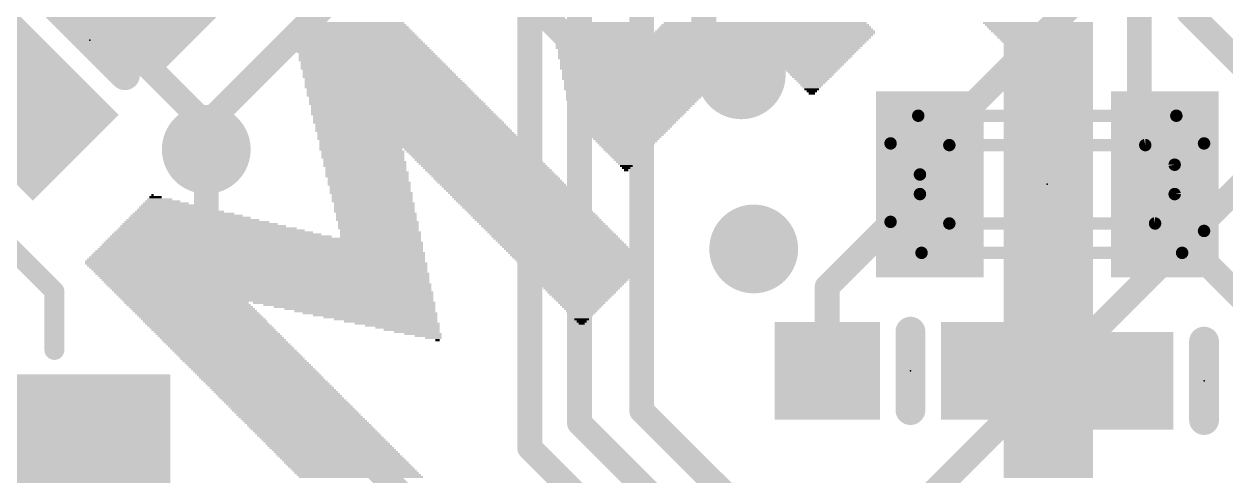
# Model space of a CAD drawing. Extents: x -3.3 to 68.7, y -0.1 to 53.5.
# Drawn here: x 34.21 to 46.48, y 18.89 to 23.51 of the extents above; entities that cross this region are included whole.
import ezdxf

# ---------------------------------------------------------------- set-up
doc = ezdxf.new("R2010")
doc.units = 0
for name, color, linetype in [('1', 12, 'CONTINUOUS'), ('16', 5, 'CONTINUOUS'), ('18', 3, 'CONTINUOUS'), ('200', 4, 'CONTINUOUS'), ('21', 40, 'CONTINUOUS'), ('23', 53, 'CONTINUOUS')]:
    doc.layers.add(name, color=color, linetype=linetype)

# ---------------------------------------------------------------- blocks, each defined once
blk = doc.blocks.new('RECT')
blk.add_solid([(-0.5, -0.5), (0.5, -0.5), (-0.5, 0.5), (0.5, 0.5)])
blk = doc.blocks.new('ROUNDV')
at = {"const_width": 0.5}
blk.add_lwpolyline([(0, -0.25, 1), (0, 0.25, 1), (0, -0.25)], format="xyb", dxfattribs=at)

msp = doc.modelspace()

# ---------------------------------------------------------------- linework, layer by layer
at = {"layer": '1', "const_width": 0.254}
for points in [[(38.9128, 25.3238), (35.941, 22.352)], [(39.37, 25.146), (39.37, 19.177)], [(39.878, 24.892), (39.878, 19.431)], [(40.513, 24.7398), (40.513, 19.558)], [(41.148, 24.6677), (41.148, 23.368)], [(45.593, 24.638), (45.593, 21.7963)], [(46.101, 24.384), (46.101, 23.622)], [(45.0194, 23.8104), (43.4532, 22.2442)], [(46.863, 22.86), (46.101, 23.622)], [(41.148, 23.368), (41.529, 22.987)], [(35.941, 22.352), (36.068, 22.225)], [(36.068, 22.225), (36.068, 20.701)], [(43.4532, 21.8694), (43.4532, 22.2442)], [(43.4532, 21.8694), (42.4062, 20.8224)], [(45.8532, 21.8694), (45.9263, 21.7963)], [(45.8532, 21.8694), (45.8532, 21.4884)], [(45.593, 21.7963), (45.9263, 21.7963)], [(47.1034, 20.2382), (45.8532, 21.4884)], [(42.4062, 20.8224), (42.4062, 19.9644)], [(44.389, 12.38), (36.068, 20.701)], [(41.8338, 18.2372), (40.513, 19.558)], [(41.529, 17.78), (39.878, 19.431)], [(41.275, 17.272), (39.37, 19.177)], [(34.0676, 19.0816), (35.626, 17.5232)]]:
    msp.add_lwpolyline(points, dxfattribs=at)
at = {"layer": '1', "const_width": 0.127}
for points in [[(46.0375, 23.622, 1), (46.1645, 23.622)], [(41.1929, 23.4129, 1), (41.1031, 23.3231)], [(41.0845, 23.368, 1), (41.2115, 23.368)], [(41.4841, 22.9421, 1), (41.5739, 23.0319)], [(35.9859, 22.3969, 1), (35.8961, 22.3071)], [(35.8961, 22.3969, 1), (35.9859, 22.3071)], [(36.1315, 22.225, 1), (36.0045, 22.225)], [(36.0231, 22.1801, 1), (36.1129, 22.2699)], [(43.5167, 22.2442, 1), (43.3897, 22.2442)], [(43.4083, 22.2891, 1), (43.4981, 22.1993)], [(43.4981, 21.8245, 1), (43.4083, 21.9143)], [(45.8981, 21.9143, 1), (45.8083, 21.8245)], [(45.9167, 21.8694, 1), (45.7897, 21.8694)], [(43.3897, 21.8694, 1), (43.5167, 21.8694)], [(45.593, 21.8598, 1), (45.593, 21.7328)], [(45.5295, 21.7963, 1), (45.6565, 21.7963)], [(45.8814, 21.7514, 1), (45.9712, 21.8412)], [(45.9263, 21.7328, 1), (45.9263, 21.8598)], [(45.8981, 21.5333, 1), (45.8083, 21.4435)], [(45.7897, 21.4884, 1), (45.9167, 21.4884)], [(42.4697, 20.8224, 1), (42.3427, 20.8224)], [(42.3613, 20.8673, 1), (42.4511, 20.7775)], [(36.1129, 20.7459, 1), (36.0231, 20.6561)], [(36.0045, 20.701, 1), (36.1315, 20.701)], [(42.3427, 19.9644, 1), (42.4697, 19.9644)], [(40.5579, 19.6029, 1), (40.4681, 19.5131)], [(39.9229, 19.4759, 1), (39.8331, 19.3861)], [(40.4495, 19.558, 1), (40.5765, 19.558)], [(39.8145, 19.431, 1), (39.9415, 19.431)], [(39.4149, 19.2219, 1), (39.3251, 19.1321)], [(39.3065, 19.177, 1), (39.4335, 19.177)]]:
    msp.add_lwpolyline(points, format="xyb", dxfattribs=at)
at = {"layer": '16', "const_width": 0.254}
for points in [[(40.132, 22.987), (35.0734, 28.0456)], [(31.877, 26.67), (36.068, 22.479)], [(48.006, 23.241), (37.592, 12.827)], [(41.529, 22.987), (40.132, 22.987)], [(36.068, 22.479), (36.068, 22.225)]]:
    msp.add_lwpolyline(points, dxfattribs=at)
at = {"layer": '16', "const_width": 0.127}
for points in [[(40.132, 23.0505, 1), (40.132, 22.9235)], [(40.0871, 22.9421, 1), (40.1769, 23.0319)], [(41.529, 22.9235, 1), (41.529, 23.0505)], [(36.1315, 22.479, 1), (36.0045, 22.479)], [(36.0231, 22.4341, 1), (36.1129, 22.5239)], [(36.0045, 22.225, 1), (36.1315, 22.225)]]:
    msp.add_lwpolyline(points, format="xyb", dxfattribs=at)
at = {"layer": '21'}
for points, const_width in [([(35.237, 22.9834), (34.5186, 23.7018)], 0.3048), ([(32.8174, 22.4778), (34.5174, 20.7778)], 0.2032), ([(43.336, 22.5694), (45.9704, 22.5694)], 0.127), ([(43.0532, 21.4856), (43.0532, 22.2866)], 0.127), ([(43.6532, 22.2694), (45.6532, 22.2694)], 0.127), ([(46.2532, 22.2866), (46.2532, 21.393)], 0.127), ([(45.9532, 22.0694), (45.9532, 21.7694)], 0.127), ([(43.3532, 21.7694), (43.3532, 21.9694)], 0.127), ([(45.7532, 21.4694), (43.6532, 21.4694)], 0.127), ([(46.0296, 21.1694), (43.3694, 21.1694)], 0.127), ([(34.5174, 20.7778), (34.5174, 20.1778)], 0.2032), ([(43.2562, 20.3644), (43.2562, 19.5644)], 0.3048), ([(46.2534, 19.4628), (46.2534, 20.2628)], 0.3048)]:
    msp.add_lwpolyline(points, dxfattribs=dict(at, const_width=const_width))
for points, const_width in [([(35.1831, 22.9295, 1), (35.2909, 23.0373)], 0.1524), ([(43.336, 22.5694, 0.4142), (43.0532, 22.2866)], 0.127), ([(43.336, 22.6012, 1), (43.336, 22.5377)], 0.0635), ([(43.336, 22.5377, 1), (43.336, 22.6012)], 0.0635), ([(46.2532, 22.2866, 0.4142), (45.9704, 22.5694)], 0.127), ([(45.9704, 22.6012, 1), (45.9704, 22.5377)], 0.0635), ([(45.9704, 22.5377, 1), (45.9704, 22.6012)], 0.0635), ([(43.085, 22.2866, 1), (43.0215, 22.2866)], 0.0635), ([(43.6532, 22.2694, 0.4142), (43.3532, 21.9694)], 0.127), ([(43.6532, 22.3011, 1), (43.6532, 22.2377)], 0.0635), ([(43.6532, 22.2377, 1), (43.6532, 22.3011)], 0.0635), ([(45.9532, 22.0694, 0.4142), (45.6532, 22.2694)], 0.127), ([(45.647, 22.3005, 1), (45.6594, 22.2383)], 0.0635), ([(45.6532, 22.2377, 1), (45.6532, 22.3011)], 0.0635), ([(46.285, 22.2866, 1), (46.2214, 22.2866)], 0.0635), ([(43.0215, 22.2866, 1), (43.085, 22.2866)], 0.0635), ([(46.2214, 22.2866, 1), (46.285, 22.2866)], 0.0635), ([(45.985, 22.0694, 1), (45.9215, 22.0694)], 0.0635), ([(45.9221, 22.0632, 1), (45.9843, 22.0756)], 0.0635), ([(43.385, 21.9694, 1), (43.3214, 21.9694)], 0.0635), ([(43.3214, 21.9694, 1), (43.385, 21.9694)], 0.0635), ([(43.3214, 21.7694, 1), (43.385, 21.7694)], 0.0635), ([(43.3532, 21.7694, 0.414), (43.6532, 21.4694)], 0.127), ([(43.3849, 21.7694, 1), (43.3215, 21.7694)], 0.0635), ([(45.7532, 21.4694, 0.4144), (45.9532, 21.7694)], 0.127), ([(45.9843, 21.7756, 1), (45.9221, 21.7632)], 0.0635), ([(45.9215, 21.7694, 1), (45.985, 21.7694)], 0.0635), ([(43.0532, 21.4856, 0.4142), (43.3694, 21.1694)], 0.127), ([(43.085, 21.4856, 1), (43.0215, 21.4856)], 0.0635), ([(43.0215, 21.4856, 1), (43.085, 21.4856)], 0.0635), ([(43.6532, 21.5011, 1), (43.6532, 21.4377)], 0.0635), ([(43.6532, 21.4377, 1), (43.6532, 21.5011)], 0.0635), ([(45.747, 21.5005, 1), (45.7594, 21.4383)], 0.0635), ([(45.7532, 21.4377, 1), (45.7532, 21.5011)], 0.0635), ([(46.0296, 21.1694, 0.4142), (46.2532, 21.393)], 0.127), ([(46.285, 21.393, 1), (46.2214, 21.393)], 0.0635), ([(46.2214, 21.393, 1), (46.285, 21.393)], 0.0635), ([(43.3694, 21.2011, 1), (43.3694, 21.1377)], 0.0635), ([(43.3694, 21.1377, 1), (43.3694, 21.2011)], 0.0635), ([(46.0296, 21.2011, 1), (46.0296, 21.1377)], 0.0635), ([(46.0296, 21.1377, 1), (46.0296, 21.2011)], 0.0635), ([(34.5682, 20.7778, 1), (34.4666, 20.7778)], 0.1016), ([(34.4815, 20.7419, 1), (34.5533, 20.8137)], 0.1016), ([(43.3324, 20.3644, 1), (43.18, 20.3644)], 0.1524), ([(46.3296, 20.2628, 1), (46.1772, 20.2628)], 0.1524), ([(34.4666, 20.1778, 1), (34.5682, 20.1778)], 0.1016), ([(43.18, 19.5644, 1), (43.3324, 19.5644)], 0.1524), ([(46.1772, 19.4628, 1), (46.3296, 19.4628)], 0.1524)]:
    msp.add_lwpolyline(points, format="xyb", dxfattribs=dict(at, const_width=const_width))
at = {"layer": '23'}
for p in [(34.8778, 23.3426), (44.6532, 21.8694), (43.2562, 19.9644), (46.2534, 19.8628)]:
    msp.add_point(p, dxfattribs=at)

# ---------------------------------------------------------------- block references
at = {"layer": '1'}
for p, xscale, yscale, rotation in [((35.5496, 24.0144), 1.24, 1.5, 225), ((34.2061, 22.6708), 1.24, 1.5, 225), ((43.4532, 21.8694), 1.1, 1.9, 180)]:
    msp.add_blockref('RECT', p, dxfattribs=dict(at, xscale=xscale, yscale=yscale, rotation=rotation))
at = {"layer": '1', "xscale": 1.075}
for p, rotation in [((47.1764, 23.8928), 315), ((45.4034, 19.8628), 180)]:
    msp.add_blockref('RECT', p, dxfattribs=dict(at, rotation=rotation))
at = {"layer": '1'}
for p, xscale, yscale in [((45.8532, 21.8694), 1.1, 1.9), ((33.9214, 19.2278), 3.556, 1.4)]:
    msp.add_blockref('RECT', p, dxfattribs=dict(at, xscale=xscale, yscale=yscale))
at = {"layer": '1', "xscale": 1.075}
for p in [(42.4062, 19.9644), (44.1062, 19.9644)]:
    msp.add_blockref('RECT', p, dxfattribs=at)
at = {"layer": '18', "xscale": 0.9064, "yscale": 0.9064}
for p in [(41.529, 22.987), (41.529, 22.987), (36.068, 22.225), (36.068, 22.225), (41.656, 21.209), (41.656, 21.209)]:
    msp.add_blockref('ROUNDV', p, dxfattribs=at)
at = {"layer": '200'}
for p, xscale, yscale in [((37.6771, 23.4315), 0.9931, 0.0213), ((37.6771, 23.4527), 0.9525, 0.0211), ((37.6771, 23.4738), 0.9119, 0.0211), ((37.6771, 23.495), 0.8661, 0.0213), ((37.6771, 23.5162), 0.8255, 0.0211), ((40.0063, 23.5162), 0.8255, 0.0211), ((40.0063, 23.495), 0.8255, 0.0213), ((40.0063, 23.4738), 0.8255, 0.0211), ((40.0164, 23.4527), 0.8052, 0.0211), ((40.0266, 23.4315), 0.8255, 0.0213), ((41.7728, 23.4315), 2.2454, 0.0213), ((41.7728, 23.4527), 2.1996, 0.0211), ((41.7728, 23.4738), 2.159, 0.0211), ((41.7728, 23.495), 2.1184, 0.0213), ((41.7728, 23.5162), 2.0726, 0.0211), ((44.5567, 23.5162), 1.1227, 0.0211), ((44.5668, 23.495), 1.1024, 0.0213), ((44.5783, 23.4738), 1.0795, 0.0211), ((44.5884, 23.4527), 1.0592, 0.0211), ((44.5986, 23.4315), 1.0389, 0.0213), ((37.6758, 23.3045), 1.2497, 0.0213), ((37.6771, 23.3257), 1.2065, 0.0211), ((37.6771, 23.3468), 1.1659, 0.0211), ((37.6771, 23.368), 1.1201, 0.0213), ((37.6771, 23.3892), 1.0795, 0.0211), ((37.6771, 23.4103), 1.0389, 0.0211), ((40.0266, 23.4103), 0.8255, 0.0211), ((40.0266, 23.3892), 0.8255, 0.0211), ((40.0266, 23.368), 0.8255, 0.0213), ((40.0469, 23.3257), 0.8255, 0.0211), ((40.0469, 23.3045), 0.8255, 0.0213), ((40.0368, 23.3468), 0.8052, 0.0211), ((41.0947, 23.3045), 1.143, 0.0213), ((41.6776, 23.3257), 2.2631, 0.0211), ((41.6992, 23.3468), 2.2657, 0.0211), ((41.7195, 23.368), 2.2657, 0.0213), ((41.7411, 23.3892), 2.2631, 0.0211), ((41.7627, 23.4103), 2.2657, 0.0211), ((42.2491, 23.3045), 1.0795, 0.0213), ((44.61, 23.4103), 1.016, 0.0211), ((44.6202, 23.3892), 0.9957, 0.0211), ((44.6303, 23.368), 0.9754, 0.0213), ((44.6418, 23.3468), 0.9525, 0.0211), ((44.6519, 23.3257), 0.9322, 0.0211), ((44.6621, 23.3045), 0.9119, 0.0213), ((37.6885, 23.2198), 1.397, 0.0211), ((37.6771, 23.241), 1.3741, 0.0213), ((37.7088, 23.1987), 1.397, 0.0211), ((37.6771, 23.2622), 1.3335, 0.0211), ((37.6771, 23.2833), 1.2929, 0.0211), ((40.0469, 23.2833), 0.8255, 0.0211), ((40.0469, 23.2622), 0.8255, 0.0211), ((40.6298, 23.241), 1.9456, 0.0213), ((40.6197, 23.2198), 1.9253, 0.0211), ((40.6095, 23.1987), 1.905, 0.0211), ((41.054, 23.2622), 1.143, 0.0211), ((41.0743, 23.2833), 1.143, 0.0211), ((42.2491, 23.2833), 1.0389, 0.0211), ((42.2491, 23.2622), 0.9931, 0.0211), ((42.2491, 23.241), 0.9525, 0.0213), ((42.2491, 23.2198), 0.9119, 0.0211), ((42.2491, 23.1987), 0.8661, 0.0211), ((44.6621, 23.2833), 0.9119, 0.0211), ((44.6621, 23.2622), 0.9119, 0.0211), ((44.6621, 23.241), 0.9119, 0.0213), ((44.6621, 23.2198), 0.9119, 0.0211), ((44.6621, 23.1987), 0.9119, 0.0211), ((37.7304, 23.1563), 1.4402, 0.0211), ((37.719, 23.1775), 1.4173, 0.0213), ((37.7406, 23.1352), 1.4605, 0.0211), ((37.7723, 23.0928), 1.4834, 0.0211), ((37.7609, 23.114), 1.4605, 0.0213), ((37.7825, 23.0717), 1.5037, 0.0211), ((40.5879, 23.1563), 1.8618, 0.0211), ((40.5981, 23.1775), 1.8821, 0.0213), ((40.5879, 23.1352), 1.8212, 0.0211), ((40.5663, 23.0928), 1.778, 0.0211), ((40.5562, 23.0717), 1.7577, 0.0211), ((40.5765, 23.114), 1.7983, 0.0213), ((42.2491, 23.1775), 0.8255, 0.0213), ((42.2491, 23.1563), 0.7849, 0.0211), ((42.2491, 23.1352), 0.7391, 0.0211), ((42.2491, 23.114), 0.6985, 0.0213), ((42.2491, 23.0928), 0.6579, 0.0211), ((42.2491, 23.0717), 0.6121, 0.0211), ((44.6621, 23.1775), 0.9119, 0.0213), ((44.6621, 23.1563), 0.9119, 0.0211), ((44.6621, 23.1352), 0.9119, 0.0211), ((44.6621, 23.114), 0.9119, 0.0213), ((44.6621, 23.0928), 0.9119, 0.0211), ((44.6621, 23.0717), 0.9119, 0.0211), ((37.7927, 23.0505), 1.524, 0.0213), ((37.8244, 23.0082), 1.5469, 0.0211), ((37.8346, 22.987), 1.5672, 0.0213), ((37.8447, 22.9658), 1.5875, 0.0211), ((37.8143, 23.0293), 1.5265, 0.0211), ((37.8676, 22.9447), 1.5875, 0.0211), ((40.5448, 23.0505), 1.7348, 0.0213), ((40.5346, 23.0082), 1.6739, 0.0211), ((40.513, 22.9658), 1.6307, 0.0211), ((40.5028, 22.9447), 1.6104, 0.0211), ((40.5448, 23.0293), 1.6942, 0.0211), ((40.5232, 22.987), 1.651, 0.0213), ((42.2491, 23.0505), 0.5715, 0.0213), ((42.2491, 23.0293), 0.5309, 0.0211), ((42.2491, 23.0082), 0.4851, 0.0211), ((42.2491, 22.987), 0.4445, 0.0213), ((42.2491, 22.9658), 0.4039, 0.0211), ((42.2491, 22.9447), 0.3581, 0.0211), ((44.6621, 23.0505), 0.9119, 0.0213), ((44.6621, 23.0293), 0.9119, 0.0211), ((44.6621, 23.0082), 0.9119, 0.0211), ((44.6621, 22.987), 0.9119, 0.0213), ((44.6621, 22.9658), 0.9119, 0.0211), ((44.6621, 22.9447), 0.9119, 0.0211), ((37.8777, 22.9235), 1.6078, 0.0213), ((37.8993, 22.8812), 1.651, 0.0211), ((37.8892, 22.9023), 1.6307, 0.0211), ((37.9095, 22.86), 1.6713, 0.0213), ((37.9311, 22.8388), 1.6739, 0.0211), ((37.9413, 22.8177), 1.6942, 0.0211), ((40.5028, 22.9235), 1.5646, 0.0213), ((40.4927, 22.9023), 1.5443, 0.0211), ((40.4825, 22.8812), 1.524, 0.0211), ((40.4609, 22.8388), 1.4808, 0.0211), ((40.4711, 22.86), 1.5011, 0.0213), ((40.4609, 22.8177), 1.4402, 0.0211), ((42.2491, 22.9235), 0.3175, 0.0213), ((42.2491, 22.9023), 0.2769, 0.0211), ((42.2491, 22.8812), 0.2311, 0.0211), ((42.2491, 22.86), 0.1905, 0.0213), ((42.2491, 22.8388), 0.1499, 0.0211), ((42.2491, 22.8177), 0.1041, 0.0211), ((44.6621, 22.9235), 0.9119, 0.0213), ((44.6621, 22.9023), 0.9119, 0.0211), ((44.6621, 22.8812), 0.9119, 0.0211), ((44.6621, 22.86), 0.9119, 0.0213), ((44.6621, 22.8388), 0.9119, 0.0211), ((44.6621, 22.8177), 0.9119, 0.0211), ((37.9514, 22.7965), 1.7145, 0.0213), ((37.9628, 22.7753), 1.7374, 0.0211), ((37.9844, 22.7542), 1.7348, 0.0211), ((37.9946, 22.733), 1.7551, 0.0213), ((38.006, 22.7118), 1.778, 0.0211), ((38.0162, 22.6907), 1.7983, 0.0211), ((40.4393, 22.7753), 1.397, 0.0211), ((40.4495, 22.7965), 1.4173, 0.0213), ((40.4292, 22.7542), 1.3767, 0.0211), ((40.4178, 22.733), 1.3538, 0.0213), ((40.4178, 22.7118), 1.3132, 0.0211), ((40.4076, 22.6907), 1.2929, 0.0211), ((42.2491, 22.7965), 0.0635, 0.0213), ((44.6621, 22.7965), 0.9119, 0.0213), ((44.6621, 22.7753), 0.9119, 0.0211), ((44.6621, 22.7542), 0.9119, 0.0211), ((44.6621, 22.733), 0.9119, 0.0213), ((44.6621, 22.7118), 0.9119, 0.0211), ((44.6621, 22.6907), 0.9119, 0.0211), ((38.0365, 22.6695), 1.7983, 0.0213), ((38.0479, 22.6483), 1.8212, 0.0211), ((38.0682, 22.606), 1.8618, 0.0213), ((38.0581, 22.6272), 1.8415, 0.0211), ((38.0797, 22.5848), 1.8847, 0.0211), ((40.3758, 22.6272), 1.2294, 0.0211), ((40.3962, 22.6695), 1.27, 0.0213), ((40.386, 22.6483), 1.2497, 0.0211), ((40.3644, 22.606), 1.2065, 0.0213), ((40.3657, 22.5848), 1.1633, 0.0211), ((44.6621, 22.6695), 0.9119, 0.0213), ((44.6621, 22.6483), 0.9119, 0.0211), ((44.6621, 22.6272), 0.9119, 0.0211), ((44.6621, 22.606), 0.9119, 0.0213), ((44.6621, 22.5848), 0.9119, 0.0211), ((38.1, 22.5637), 1.8847, 0.0211), ((38.1102, 22.5425), 1.905, 0.0213), ((38.1216, 22.5213), 1.9279, 0.0211), ((38.1318, 22.5002), 1.9482, 0.0211), ((38.1533, 22.479), 1.9456, 0.0213), ((38.1648, 22.4578), 1.9685, 0.0211), ((40.3555, 22.5637), 1.143, 0.0211), ((40.3543, 22.5425), 1.0998, 0.0213), ((40.3543, 22.5213), 1.0592, 0.0211), ((40.3555, 22.5002), 1.016, 0.0211), ((40.3543, 22.479), 0.9728, 0.0213), ((40.3543, 22.4578), 0.9322, 0.0211), ((44.6621, 22.5637), 0.9119, 0.0211), ((44.6621, 22.5425), 0.9119, 0.0213), ((44.6621, 22.5213), 0.9119, 0.0211), ((44.6621, 22.5002), 0.9119, 0.0211), ((44.6621, 22.479), 0.9119, 0.0213), ((44.6621, 22.4578), 0.9119, 0.0211), ((38.1749, 22.4367), 1.9888, 0.0211), ((38.1851, 22.4155), 2.0091, 0.0213), ((38.2067, 22.3943), 2.0117, 0.0211), ((38.2168, 22.3732), 2.032, 0.0211), ((38.227, 22.352), 2.0523, 0.0213), ((38.2384, 22.3308), 2.0752, 0.0211), ((40.3555, 22.4367), 0.889, 0.0211), ((40.3543, 22.4155), 0.8458, 0.0213), ((40.3543, 22.3943), 0.8052, 0.0211), ((40.3555, 22.3732), 0.762, 0.0211), ((40.3543, 22.352), 0.7188, 0.0213), ((40.3543, 22.3308), 0.6782, 0.0211), ((44.6621, 22.4367), 0.9119, 0.0211), ((44.6621, 22.4155), 0.9119, 0.0213), ((44.6621, 22.3943), 0.9119, 0.0211), ((44.6621, 22.3732), 0.9119, 0.0211), ((44.6621, 22.352), 0.9119, 0.0213), ((44.6621, 22.3308), 0.9119, 0.0211), ((38.2587, 22.3097), 2.0752, 0.0211), ((38.2803, 22.2673), 2.1184, 0.0211), ((37.6453, 22.225), 0.8484, 0.0213), ((38.2689, 22.2885), 2.0955, 0.0213), ((38.2905, 22.2462), 2.1387, 0.0211), ((37.6669, 22.2038), 0.8458, 0.0211), ((38.735, 22.225), 1.2903, 0.0213), ((38.7566, 22.2038), 1.2929, 0.0211), ((40.3555, 22.3097), 0.635, 0.0211), ((40.3543, 22.2885), 0.5918, 0.0213), ((40.3543, 22.2673), 0.5512, 0.0211), ((40.3555, 22.2462), 0.508, 0.0211), ((40.3543, 22.225), 0.4648, 0.0213), ((40.3543, 22.2038), 0.4242, 0.0211), ((44.6621, 22.3097), 0.9119, 0.0211), ((44.6621, 22.2885), 0.9119, 0.0213), ((44.6621, 22.2673), 0.9119, 0.0211), ((44.6621, 22.2462), 0.9119, 0.0211), ((44.6621, 22.225), 0.9119, 0.0213), ((44.6621, 22.2038), 0.9119, 0.0211), ((37.6669, 22.1827), 0.8458, 0.0211), ((37.6669, 22.1615), 0.8458, 0.0213), ((37.6669, 22.1403), 0.8458, 0.0211), ((37.6872, 22.098), 0.8458, 0.0213), ((37.6872, 22.0768), 0.8458, 0.0211), ((37.6771, 22.1192), 0.8255, 0.0211), ((38.7782, 22.1827), 1.2903, 0.0211), ((38.7985, 22.1615), 1.2903, 0.0213), ((38.8201, 22.1403), 1.2929, 0.0211), ((38.8417, 22.1192), 1.2903, 0.0211), ((38.862, 22.098), 1.2903, 0.0213), ((38.8836, 22.0768), 1.2929, 0.0211), ((40.3555, 22.1827), 0.381, 0.0211), ((40.3543, 22.1615), 0.3378, 0.0213), ((40.3543, 22.1403), 0.2972, 0.0211), ((40.3543, 22.1192), 0.2565, 0.0211), ((40.3543, 22.098), 0.2108, 0.0213), ((40.3543, 22.0768), 0.1702, 0.0211), ((44.6621, 22.1827), 0.9119, 0.0211), ((44.6621, 22.1615), 0.9119, 0.0213), ((44.6621, 22.1403), 0.9119, 0.0211), ((44.6621, 22.1192), 0.9119, 0.0211), ((44.6621, 22.098), 0.9119, 0.0213), ((44.6621, 22.0768), 0.9119, 0.0211), ((37.6872, 22.0557), 0.8458, 0.0211), ((37.6974, 22.0345), 0.8255, 0.0213), ((37.6974, 22.0133), 0.8255, 0.0211), ((37.7088, 21.9922), 0.8484, 0.0211), ((37.7088, 21.971), 0.8484, 0.0213), ((38.9052, 22.0557), 1.2903, 0.0211), ((38.9255, 22.0345), 1.2903, 0.0213), ((38.9471, 22.0133), 1.2929, 0.0211), ((38.9687, 21.9922), 1.2903, 0.0211), ((38.989, 21.971), 1.2903, 0.0213), ((40.3555, 22.0557), 0.127, 0.0211), ((40.3543, 22.0345), 0.0838, 0.0213), ((40.3543, 22.0133), 0.0432, 0.0211), ((44.6621, 22.0557), 0.9119, 0.0211), ((44.6621, 22.0345), 0.9119, 0.0213), ((44.6621, 22.0133), 0.9119, 0.0211), ((44.6621, 21.9922), 0.9119, 0.0211), ((44.6621, 21.971), 0.9119, 0.0213), ((37.7088, 21.9498), 0.8484, 0.0211), ((37.7203, 21.9287), 0.8255, 0.0211), ((37.7203, 21.9075), 0.8255, 0.0213), ((37.7304, 21.8863), 0.8458, 0.0211), ((37.7304, 21.8652), 0.8458, 0.0211), ((37.7406, 21.844), 0.8255, 0.0213), ((39.0106, 21.9498), 1.2929, 0.0211), ((39.0322, 21.9287), 1.2903, 0.0211), ((39.0525, 21.9075), 1.2903, 0.0213), ((39.0741, 21.8863), 1.2929, 0.0211), ((39.0957, 21.8652), 1.2903, 0.0211), ((39.116, 21.844), 1.2903, 0.0213), ((44.6621, 21.9498), 0.9119, 0.0211), ((44.6621, 21.9287), 0.9119, 0.0211), ((44.6621, 21.9075), 0.9119, 0.0213), ((44.6621, 21.8863), 0.9119, 0.0211), ((44.6621, 21.8652), 0.9119, 0.0211), ((44.6621, 21.844), 0.9119, 0.0213), ((35.5918, 21.717), 0.2565, 0.0213), ((35.5498, 21.7382), 0.127, 0.0211), ((35.5181, 21.7593), 0.0229, 0.0211), ((37.7406, 21.8228), 0.8255, 0.0211), ((37.7406, 21.8017), 0.8255, 0.0211), ((37.7508, 21.7805), 0.8458, 0.0213), ((37.7609, 21.7593), 0.8255, 0.0211), ((37.7609, 21.7382), 0.8255, 0.0211), ((37.7609, 21.717), 0.8255, 0.0213), ((39.1376, 21.8228), 1.2929, 0.0211), ((39.1592, 21.8017), 1.2903, 0.0211), ((39.1795, 21.7805), 1.2903, 0.0213), ((39.2011, 21.7593), 1.2929, 0.0211), ((39.2227, 21.7382), 1.2903, 0.0211), ((39.243, 21.717), 1.2903, 0.0213), ((44.6621, 21.8228), 0.9119, 0.0211), ((44.6621, 21.8017), 0.9119, 0.0211), ((44.6621, 21.7805), 0.9119, 0.0213), ((44.6621, 21.7593), 0.9119, 0.0211), ((44.6621, 21.7382), 0.9119, 0.0211), ((44.6621, 21.717), 0.9119, 0.0213), ((35.7937, 21.59), 0.9093, 0.0213), ((35.7619, 21.6112), 0.8052, 0.0211), ((35.7289, 21.6323), 0.6985, 0.0211), ((35.6883, 21.6535), 0.5715, 0.0213), ((35.6553, 21.6747), 0.4648, 0.0211), ((35.6235, 21.6958), 0.3607, 0.0211), ((37.7609, 21.6958), 0.8255, 0.0211), ((37.7838, 21.6747), 0.8255, 0.0211), ((37.7838, 21.6535), 0.8255, 0.0213), ((37.7838, 21.6323), 0.8255, 0.0211), ((37.7838, 21.6112), 0.8255, 0.0211), ((37.7838, 21.59), 0.8255, 0.0213), ((39.2646, 21.6958), 1.2929, 0.0211), ((39.2849, 21.6747), 1.2929, 0.0211), ((39.3065, 21.6535), 1.2903, 0.0213), ((39.3281, 21.6323), 1.2929, 0.0211), ((39.3497, 21.6112), 1.2903, 0.0211), ((39.37, 21.59), 1.2903, 0.0213), ((44.6621, 21.6958), 0.9119, 0.0211), ((44.6621, 21.6747), 0.9119, 0.0211), ((44.6621, 21.6535), 0.9119, 0.0213), ((44.6621, 21.6323), 0.9119, 0.0211), ((44.6621, 21.6112), 0.9119, 0.0211), ((44.6621, 21.59), 0.9119, 0.0213), ((36.0032, 21.463), 1.5875, 0.0213), ((35.9728, 21.4842), 1.4808, 0.0211), ((35.9308, 21.5053), 1.3564, 0.0211), ((35.8991, 21.5265), 1.2471, 0.0213), ((35.8673, 21.5477), 1.143, 0.0211), ((35.8356, 21.5688), 1.0389, 0.0211), ((37.8041, 21.5688), 0.8255, 0.0211), ((37.8041, 21.5477), 0.8255, 0.0211), ((37.8041, 21.5265), 0.8255, 0.0213), ((37.8041, 21.5053), 0.8255, 0.0211), ((37.8244, 21.4842), 0.8255, 0.0211), ((37.8244, 21.463), 0.8255, 0.0213), ((39.3916, 21.5688), 1.2929, 0.0211), ((39.4132, 21.5477), 1.2903, 0.0211), ((39.4335, 21.5265), 1.2903, 0.0213), ((39.4551, 21.5053), 1.2929, 0.0211), ((39.4767, 21.4842), 1.2903, 0.0211), ((39.497, 21.463), 1.2903, 0.0213), ((44.6621, 21.5688), 0.9119, 0.0211), ((44.6621, 21.5477), 0.9119, 0.0211), ((44.6621, 21.5265), 0.9119, 0.0213), ((44.6621, 21.5053), 0.9119, 0.0211), ((44.6621, 21.4842), 0.9119, 0.0211), ((44.6621, 21.463), 0.9119, 0.0213), ((36.1747, 21.3572), 2.1387, 0.0211), ((36.1417, 21.3783), 2.032, 0.0211), ((36.1112, 21.3995), 1.9253, 0.0213), ((36.0794, 21.4207), 1.8212, 0.0211), ((36.0363, 21.4418), 1.6942, 0.0211), ((37.8244, 21.4418), 0.8255, 0.0211), ((37.8244, 21.4207), 0.8255, 0.0211), ((37.8358, 21.3995), 0.8026, 0.0213), ((37.8473, 21.3783), 0.8255, 0.0211), ((37.8473, 21.3572), 0.8255, 0.0211), ((39.5186, 21.4418), 1.2929, 0.0211), ((39.5402, 21.4207), 1.2903, 0.0211), ((39.5605, 21.3995), 1.2903, 0.0213), ((39.5808, 21.3783), 1.2903, 0.0211), ((39.6037, 21.3572), 1.2903, 0.0211), ((44.6621, 21.4418), 0.9119, 0.0211), ((44.6621, 21.4207), 0.9119, 0.0211), ((44.6621, 21.3995), 0.9119, 0.0213), ((44.6621, 21.3783), 0.9119, 0.0211), ((44.6621, 21.3572), 0.9119, 0.0211), ((36.6293, 21.2302), 3.302, 0.0211), ((36.6395, 21.2513), 3.2817, 0.0211), ((36.6509, 21.2725), 3.2588, 0.0213), ((36.6509, 21.2937), 3.2182, 0.0211), ((36.6611, 21.3148), 3.1979, 0.0211), ((36.2166, 21.336), 2.2631, 0.0213), ((37.8473, 21.336), 0.8255, 0.0213), ((39.624, 21.336), 1.2903, 0.0213), ((39.6456, 21.3148), 1.2929, 0.0211), ((39.6672, 21.2937), 1.2903, 0.0211), ((39.6875, 21.2725), 1.2903, 0.0213), ((39.7091, 21.2513), 1.2929, 0.0211), ((39.7307, 21.2302), 1.2903, 0.0211), ((44.6621, 21.336), 0.9119, 0.0213), ((44.6621, 21.3148), 0.9119, 0.0211), ((44.6621, 21.2937), 0.9119, 0.0211), ((44.6621, 21.2725), 0.9119, 0.0213), ((44.6621, 21.2513), 0.9119, 0.0211), ((44.6621, 21.2302), 0.9119, 0.0211), ((36.576, 21.1032), 3.4493, 0.0211), ((36.5862, 21.1243), 3.429, 0.0211), ((36.5976, 21.1455), 3.4061, 0.0213), ((36.6078, 21.1667), 3.3858, 0.0211), ((36.6078, 21.1878), 3.3452, 0.0211), ((36.6192, 21.209), 3.3223, 0.0213), ((39.751, 21.209), 1.2903, 0.0213), ((39.7726, 21.1878), 1.2929, 0.0211), ((39.7942, 21.1667), 1.2903, 0.0211), ((39.8145, 21.1455), 1.2903, 0.0213), ((39.8361, 21.1243), 1.2929, 0.0211), ((39.8577, 21.1032), 1.2903, 0.0211), ((44.6621, 21.209), 0.9119, 0.0213), ((44.6621, 21.1878), 0.9119, 0.0211), ((44.6621, 21.1667), 0.9119, 0.0211), ((44.6621, 21.1455), 0.9119, 0.0213), ((44.6621, 21.1243), 0.9119, 0.0211), ((44.6621, 21.1032), 0.9119, 0.0211), ((36.5658, 21.082), 3.4696, 0.0213), ((36.5773, 21.0608), 3.4925, 0.0211), ((36.5874, 21.0397), 3.4722, 0.0211), ((36.5976, 21.0185), 3.4519, 0.0213), ((36.609, 20.9973), 3.429, 0.0211), ((36.6192, 20.9762), 3.4087, 0.0211), ((39.878, 21.082), 1.2903, 0.0213), ((39.8996, 21.0608), 1.2929, 0.0211), ((39.8996, 21.0397), 1.2471, 0.0211), ((39.8996, 21.0185), 1.2065, 0.0213), ((39.8996, 20.9973), 1.1659, 0.0211), ((39.8996, 20.9762), 1.1201, 0.0211), ((44.6621, 21.082), 0.9119, 0.0213), ((44.6621, 21.0608), 0.9119, 0.0211), ((44.6621, 21.0397), 0.9119, 0.0211), ((44.6621, 21.0185), 0.9119, 0.0213), ((44.6621, 20.9973), 0.9119, 0.0211), ((44.6621, 20.9762), 0.9119, 0.0211), ((36.6395, 20.955), 3.4087, 0.0213), ((36.6509, 20.9338), 3.3858, 0.0211), ((36.6611, 20.9127), 3.3655, 0.0211), ((36.6713, 20.8915), 3.3452, 0.0213), ((36.6827, 20.8703), 3.3223, 0.0211), ((36.703, 20.8492), 3.3223, 0.0211), ((39.8996, 20.955), 1.0795, 0.0213), ((39.8996, 20.9338), 1.0389, 0.0211), ((39.8996, 20.9127), 0.9931, 0.0211), ((39.8996, 20.8915), 0.9525, 0.0213), ((39.8996, 20.8703), 0.9119, 0.0211), ((39.8996, 20.8492), 0.8661, 0.0211), ((44.6621, 20.955), 0.9119, 0.0213), ((44.6621, 20.9338), 0.9119, 0.0211), ((44.6621, 20.9127), 0.9119, 0.0211), ((44.6621, 20.8915), 0.9119, 0.0213), ((44.6621, 20.8703), 0.9119, 0.0211), ((44.6621, 20.8492), 0.9119, 0.0211), ((36.7132, 20.828), 3.302, 0.0213), ((36.7246, 20.8068), 3.2791, 0.0211), ((36.7347, 20.7857), 3.2588, 0.0211), ((36.7563, 20.7645), 3.2614, 0.0213), ((36.7678, 20.7433), 3.2385, 0.0211), ((39.8996, 20.828), 0.8255, 0.0213), ((39.8996, 20.8068), 0.7849, 0.0211), ((39.8996, 20.7857), 0.7391, 0.0211), ((39.8996, 20.7645), 0.6985, 0.0213), ((39.8983, 20.7433), 0.6553, 0.0211), ((44.6621, 20.828), 0.9119, 0.0213), ((44.6621, 20.8068), 0.9119, 0.0211), ((44.6621, 20.7857), 0.9119, 0.0211), ((44.6621, 20.7645), 0.9119, 0.0213), ((44.6621, 20.7433), 0.9119, 0.0211), ((36.7779, 20.7222), 3.2182, 0.0211), ((36.7881, 20.701), 3.1979, 0.0213), ((36.7983, 20.6798), 3.1775, 0.0211), ((35.8673, 20.6587), 1.27, 0.0211), ((35.8877, 20.6375), 1.27, 0.0213), ((35.9105, 20.6163), 1.27, 0.0211), ((37.4764, 20.6587), 1.8618, 0.0211), ((37.5285, 20.6375), 1.7577, 0.0213), ((37.5818, 20.6163), 1.651, 0.0211), ((39.8996, 20.7222), 0.6121, 0.0211), ((39.8996, 20.701), 0.5715, 0.0213), ((39.8996, 20.6798), 0.5309, 0.0211), ((39.8996, 20.6587), 0.4851, 0.0211), ((39.8996, 20.6375), 0.4445, 0.0213), ((39.8996, 20.6163), 0.4039, 0.0211), ((44.6621, 20.7222), 0.9119, 0.0211), ((44.6621, 20.701), 0.9119, 0.0213), ((44.6621, 20.6798), 0.9119, 0.0211), ((44.6621, 20.6587), 0.9119, 0.0211), ((44.6621, 20.6375), 0.9119, 0.0213), ((44.6621, 20.6163), 0.9119, 0.0211), ((35.9308, 20.5952), 1.27, 0.0211), ((35.9512, 20.574), 1.27, 0.0213), ((35.974, 20.5528), 1.27, 0.0211), ((35.9943, 20.5317), 1.27, 0.0211), ((36.0147, 20.5105), 1.27, 0.0213), ((36.0375, 20.4893), 1.27, 0.0211), ((37.6352, 20.5952), 1.5443, 0.0211), ((37.6872, 20.574), 1.4402, 0.0213), ((37.7393, 20.5528), 1.3767, 0.0211), ((37.7927, 20.5317), 1.27, 0.0211), ((37.846, 20.5105), 1.1633, 0.0213), ((37.8993, 20.4893), 1.0566, 0.0211), ((39.8996, 20.5952), 0.3581, 0.0211), ((39.8996, 20.574), 0.3175, 0.0213), ((39.8996, 20.5528), 0.2769, 0.0211), ((39.8996, 20.5317), 0.2311, 0.0211), ((39.8996, 20.5105), 0.1905, 0.0213), ((39.8996, 20.4893), 0.1499, 0.0211), ((44.6621, 20.5952), 0.9119, 0.0211), ((44.6621, 20.574), 0.9119, 0.0213), ((44.6621, 20.5528), 0.9119, 0.0211), ((44.6621, 20.5317), 0.9119, 0.0211), ((44.6621, 20.5105), 0.9119, 0.0213), ((44.6621, 20.4893), 0.9119, 0.0211), ((36.0578, 20.4682), 1.27, 0.0211), ((36.0782, 20.447), 1.27, 0.0213), ((36.0998, 20.4258), 1.2725, 0.0211), ((36.1213, 20.4047), 1.27, 0.0211), ((36.1417, 20.3835), 1.27, 0.0213), ((36.1633, 20.3623), 1.2675, 0.0211), ((37.9514, 20.4682), 0.9525, 0.0211), ((38.0162, 20.447), 0.8687, 0.0213), ((38.0695, 20.4258), 0.762, 0.0211), ((38.1216, 20.4047), 0.6579, 0.0211), ((38.1648, 20.3835), 0.5715, 0.0213), ((38.2168, 20.3623), 0.4674, 0.0211), ((39.8996, 20.4682), 0.1041, 0.0211), ((39.8996, 20.447), 0.0635, 0.0213), ((44.6621, 20.4682), 0.9119, 0.0211), ((44.6621, 20.447), 0.9119, 0.0213), ((44.6621, 20.4258), 0.9119, 0.0211), ((44.6621, 20.4047), 0.9119, 0.0211), ((44.6621, 20.3835), 0.9119, 0.0213), ((44.6621, 20.3623), 0.9119, 0.0211), ((36.1848, 20.3412), 1.27, 0.0211), ((36.2052, 20.32), 1.27, 0.0213), ((36.228, 20.2988), 1.27, 0.0211), ((36.2483, 20.2777), 1.27, 0.0211), ((36.2687, 20.2565), 1.27, 0.0213), ((36.2915, 20.2353), 1.27, 0.0211), ((38.2803, 20.3412), 0.381, 0.0211), ((38.3337, 20.32), 0.2743, 0.0213), ((38.3858, 20.2988), 0.1702, 0.0211), ((38.4289, 20.2777), 0.0432, 0.0211), ((44.6621, 20.3412), 0.9119, 0.0211), ((44.6621, 20.32), 0.9119, 0.0213), ((44.6621, 20.2988), 0.9119, 0.0211), ((44.6621, 20.2777), 0.9119, 0.0211), ((44.6621, 20.2565), 0.9119, 0.0213), ((44.6621, 20.2353), 0.9119, 0.0211), ((36.3118, 20.2142), 1.27, 0.0211), ((36.3322, 20.193), 1.27, 0.0213), ((36.355, 20.1718), 1.27, 0.0211), ((36.3753, 20.1507), 1.27, 0.0211), ((36.3957, 20.1295), 1.27, 0.0213), ((44.6621, 20.2142), 0.9119, 0.0211), ((44.6621, 20.193), 0.9119, 0.0213), ((44.6621, 20.1718), 0.9119, 0.0211), ((44.6621, 20.1507), 0.9119, 0.0211), ((44.6621, 20.1295), 0.9119, 0.0213), ((36.4173, 20.1083), 1.2675, 0.0211), ((36.4388, 20.0872), 1.27, 0.0211), ((36.4592, 20.066), 1.27, 0.0213), ((36.482, 20.0448), 1.27, 0.0211), ((36.5023, 20.0237), 1.27, 0.0211), ((36.5227, 20.0025), 1.27, 0.0213), ((44.6621, 20.1083), 0.9119, 0.0211), ((44.6621, 20.0872), 0.9119, 0.0211), ((44.6621, 20.066), 0.9119, 0.0213), ((44.6621, 20.0448), 0.9119, 0.0211), ((44.6621, 20.0237), 0.9119, 0.0211), ((44.6621, 20.0025), 0.9119, 0.0213), ((36.5455, 19.9813), 1.27, 0.0211), ((36.5658, 19.9602), 1.27, 0.0211), ((36.5862, 19.939), 1.27, 0.0213), ((36.609, 19.9178), 1.27, 0.0211), ((36.6293, 19.8967), 1.27, 0.0211), ((36.6497, 19.8755), 1.27, 0.0213), ((44.6621, 19.9813), 0.9119, 0.0211), ((44.6621, 19.9602), 0.9119, 0.0211), ((44.6621, 19.939), 0.9119, 0.0213), ((44.6621, 19.9178), 0.9119, 0.0211), ((44.6621, 19.8967), 0.9119, 0.0211), ((44.6621, 19.8755), 0.9119, 0.0213), ((36.6725, 19.8543), 1.27, 0.0211), ((36.6928, 19.8332), 1.27, 0.0211), ((36.7132, 19.812), 1.27, 0.0213), ((36.736, 19.7908), 1.27, 0.0211), ((36.7563, 19.7697), 1.27, 0.0211), ((36.7767, 19.7485), 1.27, 0.0213), ((44.6621, 19.8543), 0.9119, 0.0211), ((44.6621, 19.8332), 0.9119, 0.0211), ((44.6621, 19.812), 0.9119, 0.0213), ((44.6621, 19.7908), 0.9119, 0.0211), ((44.6621, 19.7697), 0.9119, 0.0211), ((44.6621, 19.7485), 0.9119, 0.0213), ((36.7995, 19.7273), 1.27, 0.0211), ((36.8198, 19.7062), 1.27, 0.0211), ((36.8402, 19.685), 1.27, 0.0213), ((36.863, 19.6638), 1.27, 0.0211), ((36.8833, 19.6427), 1.27, 0.0211), ((36.9037, 19.6215), 1.27, 0.0213), ((44.6621, 19.7273), 0.9119, 0.0211), ((44.6621, 19.7062), 0.9119, 0.0211), ((44.6621, 19.685), 0.9119, 0.0213), ((44.6621, 19.6638), 0.9119, 0.0211), ((44.6621, 19.6427), 0.9119, 0.0211), ((44.6621, 19.6215), 0.9119, 0.0213), ((36.9265, 19.6003), 1.27, 0.0211), ((36.9468, 19.5792), 1.27, 0.0211), ((36.9672, 19.558), 1.27, 0.0213), ((36.99, 19.5368), 1.27, 0.0211), ((37.0103, 19.5157), 1.27, 0.0211), ((44.6621, 19.6003), 0.9119, 0.0211), ((44.6621, 19.5792), 0.9119, 0.0211), ((44.6621, 19.558), 0.9119, 0.0213), ((44.6621, 19.5368), 0.9119, 0.0211), ((44.6621, 19.5157), 0.9119, 0.0211), ((37.0307, 19.4945), 1.27, 0.0213), ((37.0535, 19.4733), 1.27, 0.0211), ((37.0738, 19.4522), 1.27, 0.0211), ((37.0942, 19.431), 1.27, 0.0213), ((37.117, 19.4098), 1.27, 0.0211), ((37.1373, 19.3887), 1.27, 0.0211), ((44.6621, 19.4945), 0.9119, 0.0213), ((44.6621, 19.4733), 0.9119, 0.0211), ((44.6621, 19.4522), 0.9119, 0.0211), ((44.6621, 19.431), 0.9119, 0.0213), ((44.6621, 19.4098), 0.9119, 0.0211), ((44.6621, 19.3887), 0.9119, 0.0211), ((37.1577, 19.3675), 1.27, 0.0213), ((37.1805, 19.3463), 1.27, 0.0211), ((37.2008, 19.3252), 1.27, 0.0211), ((37.2212, 19.304), 1.27, 0.0213), ((37.244, 19.2828), 1.27, 0.0211), ((37.2643, 19.2617), 1.27, 0.0211), ((44.6621, 19.3675), 0.9119, 0.0213), ((44.6621, 19.3463), 0.9119, 0.0211), ((44.6621, 19.3252), 0.9119, 0.0211), ((44.6621, 19.304), 0.9119, 0.0213), ((44.6621, 19.2828), 0.9119, 0.0211), ((44.6621, 19.2617), 0.9119, 0.0211), ((37.2847, 19.2405), 1.27, 0.0213), ((37.3075, 19.2193), 1.27, 0.0211), ((37.3278, 19.1982), 1.27, 0.0211), ((37.3482, 19.177), 1.27, 0.0213), ((37.371, 19.1558), 1.27, 0.0211), ((37.3913, 19.1347), 1.27, 0.0211), ((44.6621, 19.2405), 0.9119, 0.0213), ((44.6621, 19.2193), 0.9119, 0.0211), ((44.6621, 19.1982), 0.9119, 0.0211), ((44.6621, 19.177), 0.9119, 0.0213), ((44.6621, 19.1558), 0.9119, 0.0211), ((44.6621, 19.1347), 0.9119, 0.0211), ((37.4117, 19.1135), 1.27, 0.0213), ((37.4333, 19.0923), 1.2725, 0.0211), ((37.4548, 19.0712), 1.27, 0.0211), ((37.4752, 19.05), 1.27, 0.0213), ((37.498, 19.0288), 1.27, 0.0211), ((37.5183, 19.0077), 1.27, 0.0211), ((44.6621, 19.1135), 0.9119, 0.0213), ((44.6621, 19.0923), 0.9119, 0.0211), ((44.6621, 19.0712), 0.9119, 0.0211), ((44.6621, 19.05), 0.9119, 0.0213), ((44.6621, 19.0288), 0.9119, 0.0211), ((44.6621, 19.0077), 0.9119, 0.0211), ((37.5387, 18.9865), 1.27, 0.0213), ((37.5615, 18.9653), 1.27, 0.0211), ((37.5818, 18.9442), 1.27, 0.0211), ((37.6022, 18.923), 1.27, 0.0213), ((37.625, 18.9018), 1.27, 0.0211), ((44.6621, 18.9865), 0.9119, 0.0213), ((44.6621, 18.9653), 0.9119, 0.0211), ((44.6621, 18.9442), 0.9119, 0.0211), ((44.6621, 18.923), 0.9119, 0.0213), ((44.6621, 18.9018), 0.9119, 0.0211), ((37.6453, 18.8807), 1.27, 0.0211), ((44.6621, 18.8807), 0.9119, 0.0211)]:
    msp.add_blockref('RECT', p, dxfattribs=dict(at, xscale=xscale, yscale=yscale))

doc.saveas('drawing.dxf')
